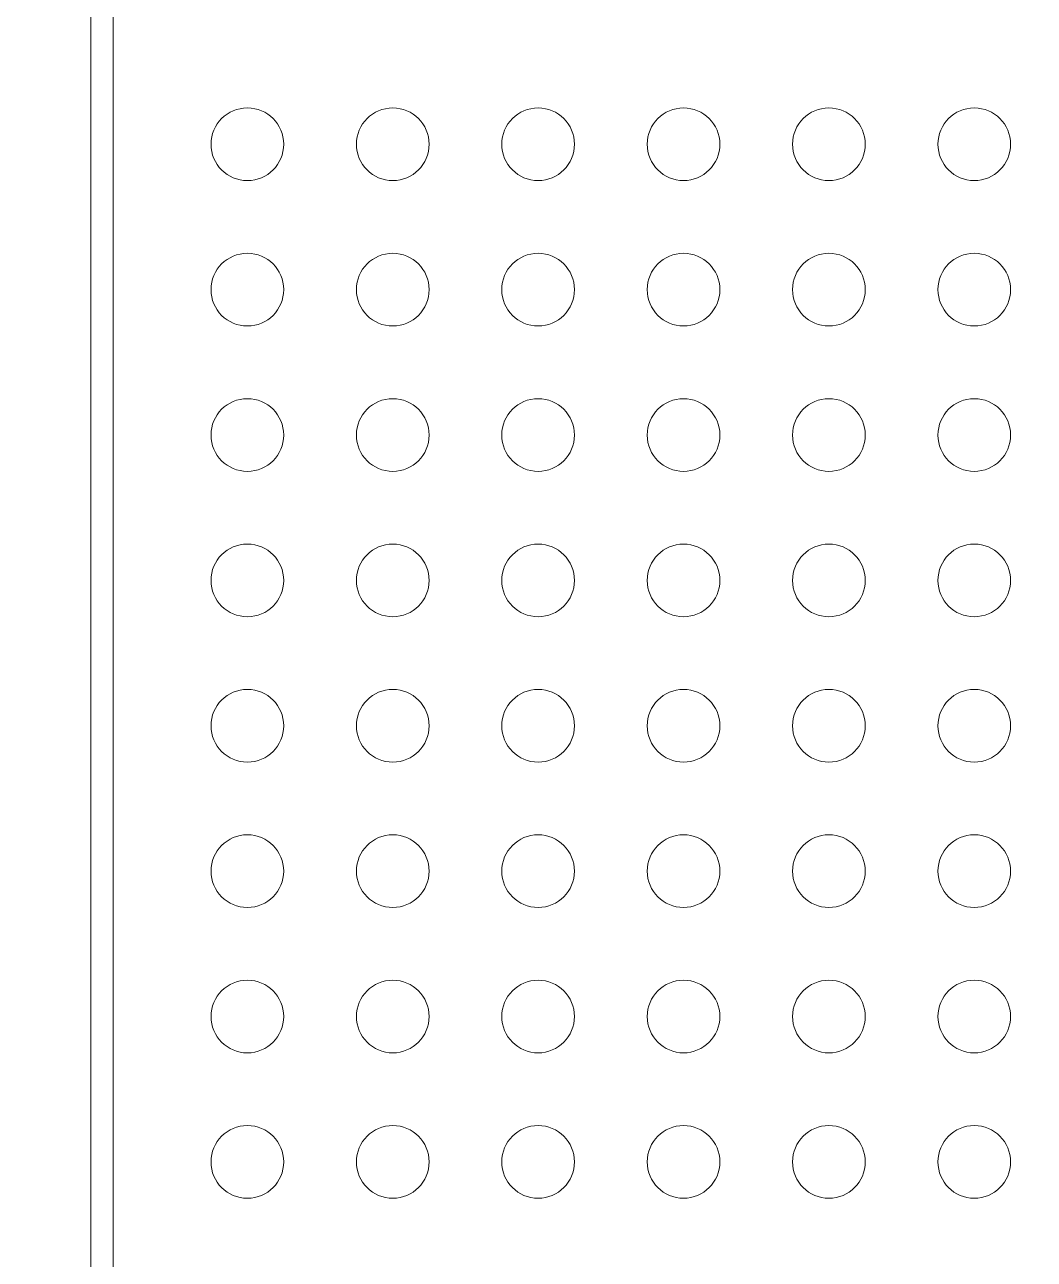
# Model space of a CAD drawing. Header units: millimetres. Extents: x -53.6 to 42.1, y -42.3 to 19.5.
# Drawn here: x -27.39 to -20.45, y -19.81 to -11.32 of the extents above; entities that cross this region are included whole.
import ezdxf

# ---------------------------------------------------------------- set-up
doc = ezdxf.new("R2010")
doc.units = ezdxf.units.MM
doc.header["$MEASUREMENT"] = 0
for name, color, linetype in [('BG_OUTLINE', 7, 'Continuous'), ('PG_SILKSCREEN_TOP', 7, 'Continuous'), ('PIN_TOP', 7, 'Continuous')]:
    doc.layers.add(name, color=color, linetype=linetype)

msp = doc.modelspace()

# ---------------------------------------------------------------- linework, layer by layer
at = {"layer": 'BG_OUTLINE', "color": 3, "lineweight": 9}
msp.add_open_spline([(-35.58, -42.2737), (-35.58, -42.2737), (-35.58, 2.7261), (-35.58, 2.7261), (-35.58, 2.7261), (-35.58, 2.7261), (19.4199, 2.7261), (19.4199, 2.7261), (19.4199, 2.7261), (19.4199, 2.7261), (19.4199, -42.2737), (19.4199, -42.2737), (19.4199, -42.2737), (19.4199, -42.2737), (-35.58, -42.2737), (-35.58, -42.2737)], degree=3, knots=[0, 0, 0, 0, 0.25, 0.25, 0.25, 0.25, 0.5, 0.5, 0.5, 0.5, 0.75, 0.75, 0.75, 0.75, 1, 1, 1, 1], dxfattribs=at)
at = {"layer": 'PG_SILKSCREEN_TOP', "color": 6, "lineweight": 9}
msp.add_open_spline([(-26.9379, -11.1394), (-26.9379, -11.1394), (-26.7855, -11.1394), (-26.7855, -11.1394), (-26.7855, -11.1394), (-26.7855, -11.1394), (-26.7855, -34.1396), (-26.7855, -34.1396), (-26.7855, -34.1396), (-26.7855, -34.1396), (-26.9379, -34.1396), (-26.9379, -34.1396), (-26.9379, -34.1396), (-26.9379, -34.1396), (-26.9379, -11.1394), (-26.9379, -11.1394)], degree=3, knots=[0, 0, 0, 0, 0.25, 0.25, 0.25, 0.25, 0.5, 0.5, 0.5, 0.5, 0.75, 0.75, 0.75, 0.75, 1, 1, 1, 1], dxfattribs=at)
at = {"layer": 'PIN_TOP', "lineweight": 9}
for points in [[(-25.6117, -12.1394), (-25.6117, -12.0013), (-25.7236, -11.8894), (-25.8616, -11.8894), (-25.8616, -11.8894), (-25.9997, -11.8894), (-26.1116, -12.0013), (-26.1116, -12.1393), (-26.1116, -12.1393), (-26.1116, -12.2774), (-25.9997, -12.3893), (-25.8617, -12.3893), (-25.8617, -12.3893), (-25.7236, -12.3893), (-25.6117, -12.2774), (-25.6117, -12.1394)], [(-24.6117, -12.1394), (-24.6117, -12.0013), (-24.7236, -11.8894), (-24.8616, -11.8894), (-24.8616, -11.8894), (-24.9997, -11.8894), (-25.1116, -12.0013), (-25.1116, -12.1393), (-25.1116, -12.1393), (-25.1116, -12.2774), (-24.9997, -12.3893), (-24.8617, -12.3893), (-24.8617, -12.3893), (-24.7236, -12.3893), (-24.6117, -12.2774), (-24.6117, -12.1394)], [(-23.6117, -12.1394), (-23.6117, -12.0013), (-23.7236, -11.8894), (-23.8616, -11.8894), (-23.8616, -11.8894), (-23.9997, -11.8894), (-24.1116, -12.0013), (-24.1116, -12.1393), (-24.1116, -12.1393), (-24.1116, -12.2774), (-23.9997, -12.3893), (-23.8617, -12.3893), (-23.8617, -12.3893), (-23.7236, -12.3893), (-23.6117, -12.2774), (-23.6117, -12.1394)], [(-22.6117, -12.1394), (-22.6117, -12.0013), (-22.7236, -11.8894), (-22.8616, -11.8894), (-22.8616, -11.8894), (-22.9997, -11.8894), (-23.1116, -12.0013), (-23.1116, -12.1393), (-23.1116, -12.1393), (-23.1116, -12.2774), (-22.9997, -12.3893), (-22.8617, -12.3893), (-22.8617, -12.3893), (-22.7236, -12.3893), (-22.6117, -12.2774), (-22.6117, -12.1394)], [(-21.6117, -12.1394), (-21.6117, -12.0013), (-21.7236, -11.8894), (-21.8616, -11.8894), (-21.8616, -11.8894), (-21.9997, -11.8894), (-22.1116, -12.0013), (-22.1116, -12.1393), (-22.1116, -12.1393), (-22.1116, -12.2774), (-21.9997, -12.3893), (-21.8617, -12.3893), (-21.8617, -12.3893), (-21.7236, -12.3893), (-21.6117, -12.2774), (-21.6117, -12.1394)], [(-20.6117, -12.1394), (-20.6117, -12.0013), (-20.7236, -11.8894), (-20.8616, -11.8894), (-20.8616, -11.8894), (-20.9997, -11.8894), (-21.1116, -12.0013), (-21.1116, -12.1393), (-21.1116, -12.1393), (-21.1116, -12.2774), (-20.9997, -12.3893), (-20.8617, -12.3893), (-20.8617, -12.3893), (-20.7236, -12.3893), (-20.6117, -12.2774), (-20.6117, -12.1394)], [(-25.6117, -13.1394), (-25.6117, -13.0013), (-25.7236, -12.8894), (-25.8616, -12.8894), (-25.8616, -12.8894), (-25.9997, -12.8894), (-26.1116, -13.0013), (-26.1116, -13.1393), (-26.1116, -13.1393), (-26.1116, -13.2774), (-25.9997, -13.3893), (-25.8617, -13.3893), (-25.8617, -13.3893), (-25.7236, -13.3893), (-25.6117, -13.2774), (-25.6117, -13.1394)], [(-24.6117, -13.1394), (-24.6117, -13.0013), (-24.7236, -12.8894), (-24.8616, -12.8894), (-24.8616, -12.8894), (-24.9997, -12.8894), (-25.1116, -13.0013), (-25.1116, -13.1393), (-25.1116, -13.1393), (-25.1116, -13.2774), (-24.9997, -13.3893), (-24.8617, -13.3893), (-24.8617, -13.3893), (-24.7236, -13.3893), (-24.6117, -13.2774), (-24.6117, -13.1394)], [(-23.6117, -13.1394), (-23.6117, -13.0013), (-23.7236, -12.8894), (-23.8616, -12.8894), (-23.8616, -12.8894), (-23.9997, -12.8894), (-24.1116, -13.0013), (-24.1116, -13.1393), (-24.1116, -13.1393), (-24.1116, -13.2774), (-23.9997, -13.3893), (-23.8617, -13.3893), (-23.8617, -13.3893), (-23.7236, -13.3893), (-23.6117, -13.2774), (-23.6117, -13.1394)], [(-22.6117, -13.1394), (-22.6117, -13.0013), (-22.7236, -12.8894), (-22.8616, -12.8894), (-22.8616, -12.8894), (-22.9997, -12.8894), (-23.1116, -13.0013), (-23.1116, -13.1393), (-23.1116, -13.1393), (-23.1116, -13.2774), (-22.9997, -13.3893), (-22.8617, -13.3893), (-22.8617, -13.3893), (-22.7236, -13.3893), (-22.6117, -13.2774), (-22.6117, -13.1394)], [(-21.6117, -13.1394), (-21.6117, -13.0013), (-21.7236, -12.8894), (-21.8616, -12.8894), (-21.8616, -12.8894), (-21.9997, -12.8894), (-22.1116, -13.0013), (-22.1116, -13.1393), (-22.1116, -13.1393), (-22.1116, -13.2774), (-21.9997, -13.3893), (-21.8617, -13.3893), (-21.8617, -13.3893), (-21.7236, -13.3893), (-21.6117, -13.2774), (-21.6117, -13.1394)], [(-20.6117, -13.1394), (-20.6117, -13.0013), (-20.7236, -12.8894), (-20.8616, -12.8894), (-20.8616, -12.8894), (-20.9997, -12.8894), (-21.1116, -13.0013), (-21.1116, -13.1393), (-21.1116, -13.1393), (-21.1116, -13.2774), (-20.9997, -13.3893), (-20.8617, -13.3893), (-20.8617, -13.3893), (-20.7236, -13.3893), (-20.6117, -13.2774), (-20.6117, -13.1394)], [(-25.6117, -14.1394), (-25.6117, -14.0013), (-25.7236, -13.8894), (-25.8616, -13.8894), (-25.8616, -13.8894), (-25.9997, -13.8894), (-26.1116, -14.0013), (-26.1116, -14.1393), (-26.1116, -14.1393), (-26.1116, -14.2774), (-25.9997, -14.3893), (-25.8617, -14.3893), (-25.8617, -14.3893), (-25.7236, -14.3893), (-25.6117, -14.2774), (-25.6117, -14.1394)], [(-24.6117, -14.1394), (-24.6117, -14.0013), (-24.7236, -13.8894), (-24.8616, -13.8894), (-24.8616, -13.8894), (-24.9997, -13.8894), (-25.1116, -14.0013), (-25.1116, -14.1393), (-25.1116, -14.1393), (-25.1116, -14.2774), (-24.9997, -14.3893), (-24.8617, -14.3893), (-24.8617, -14.3893), (-24.7236, -14.3893), (-24.6117, -14.2774), (-24.6117, -14.1394)], [(-23.6117, -14.1394), (-23.6117, -14.0013), (-23.7236, -13.8894), (-23.8616, -13.8894), (-23.8616, -13.8894), (-23.9997, -13.8894), (-24.1116, -14.0013), (-24.1116, -14.1393), (-24.1116, -14.1393), (-24.1116, -14.2774), (-23.9997, -14.3893), (-23.8617, -14.3893), (-23.8617, -14.3893), (-23.7236, -14.3893), (-23.6117, -14.2774), (-23.6117, -14.1394)], [(-22.6117, -14.1394), (-22.6117, -14.0013), (-22.7236, -13.8894), (-22.8616, -13.8894), (-22.8616, -13.8894), (-22.9997, -13.8894), (-23.1116, -14.0013), (-23.1116, -14.1393), (-23.1116, -14.1393), (-23.1116, -14.2774), (-22.9997, -14.3893), (-22.8617, -14.3893), (-22.8617, -14.3893), (-22.7236, -14.3893), (-22.6117, -14.2774), (-22.6117, -14.1394)], [(-21.6117, -14.1394), (-21.6117, -14.0013), (-21.7236, -13.8894), (-21.8616, -13.8894), (-21.8616, -13.8894), (-21.9997, -13.8894), (-22.1116, -14.0013), (-22.1116, -14.1393), (-22.1116, -14.1393), (-22.1116, -14.2774), (-21.9997, -14.3893), (-21.8617, -14.3893), (-21.8617, -14.3893), (-21.7236, -14.3893), (-21.6117, -14.2774), (-21.6117, -14.1394)], [(-20.6117, -14.1394), (-20.6117, -14.0013), (-20.7236, -13.8894), (-20.8616, -13.8894), (-20.8616, -13.8894), (-20.9997, -13.8894), (-21.1116, -14.0013), (-21.1116, -14.1393), (-21.1116, -14.1393), (-21.1116, -14.2774), (-20.9997, -14.3893), (-20.8617, -14.3893), (-20.8617, -14.3893), (-20.7236, -14.3893), (-20.6117, -14.2774), (-20.6117, -14.1394)], [(-25.6117, -15.1394), (-25.6117, -15.0013), (-25.7236, -14.8894), (-25.8616, -14.8894), (-25.8616, -14.8894), (-25.9997, -14.8894), (-26.1116, -15.0013), (-26.1116, -15.1393), (-26.1116, -15.1393), (-26.1116, -15.2774), (-25.9997, -15.3893), (-25.8617, -15.3893), (-25.8617, -15.3893), (-25.7236, -15.3893), (-25.6117, -15.2774), (-25.6117, -15.1394)], [(-24.6117, -15.1394), (-24.6117, -15.0013), (-24.7236, -14.8894), (-24.8616, -14.8894), (-24.8616, -14.8894), (-24.9997, -14.8894), (-25.1116, -15.0013), (-25.1116, -15.1393), (-25.1116, -15.1393), (-25.1116, -15.2774), (-24.9997, -15.3893), (-24.8617, -15.3893), (-24.8617, -15.3893), (-24.7236, -15.3893), (-24.6117, -15.2774), (-24.6117, -15.1394)], [(-23.6117, -15.1394), (-23.6117, -15.0013), (-23.7236, -14.8894), (-23.8616, -14.8894), (-23.8616, -14.8894), (-23.9997, -14.8894), (-24.1116, -15.0013), (-24.1116, -15.1393), (-24.1116, -15.1393), (-24.1116, -15.2774), (-23.9997, -15.3893), (-23.8617, -15.3893), (-23.8617, -15.3893), (-23.7236, -15.3893), (-23.6117, -15.2774), (-23.6117, -15.1394)], [(-22.6117, -15.1394), (-22.6117, -15.0013), (-22.7236, -14.8894), (-22.8616, -14.8894), (-22.8616, -14.8894), (-22.9997, -14.8894), (-23.1116, -15.0013), (-23.1116, -15.1393), (-23.1116, -15.1393), (-23.1116, -15.2774), (-22.9997, -15.3893), (-22.8617, -15.3893), (-22.8617, -15.3893), (-22.7236, -15.3893), (-22.6117, -15.2774), (-22.6117, -15.1394)], [(-21.6117, -15.1394), (-21.6117, -15.0013), (-21.7236, -14.8894), (-21.8616, -14.8894), (-21.8616, -14.8894), (-21.9997, -14.8894), (-22.1116, -15.0013), (-22.1116, -15.1393), (-22.1116, -15.1393), (-22.1116, -15.2774), (-21.9997, -15.3893), (-21.8617, -15.3893), (-21.8617, -15.3893), (-21.7236, -15.3893), (-21.6117, -15.2774), (-21.6117, -15.1394)], [(-20.6117, -15.1394), (-20.6117, -15.0013), (-20.7236, -14.8894), (-20.8616, -14.8894), (-20.8616, -14.8894), (-20.9997, -14.8894), (-21.1116, -15.0013), (-21.1116, -15.1393), (-21.1116, -15.1393), (-21.1116, -15.2774), (-20.9997, -15.3893), (-20.8617, -15.3893), (-20.8617, -15.3893), (-20.7236, -15.3893), (-20.6117, -15.2774), (-20.6117, -15.1394)], [(-25.6117, -16.1394), (-25.6117, -16.0013), (-25.7236, -15.8894), (-25.8616, -15.8894), (-25.8616, -15.8894), (-25.9997, -15.8894), (-26.1116, -16.0013), (-26.1116, -16.1393), (-26.1116, -16.1393), (-26.1116, -16.2774), (-25.9997, -16.3893), (-25.8617, -16.3893), (-25.8617, -16.3893), (-25.7236, -16.3893), (-25.6117, -16.2774), (-25.6117, -16.1394)], [(-24.6117, -16.1394), (-24.6117, -16.0013), (-24.7236, -15.8894), (-24.8616, -15.8894), (-24.8616, -15.8894), (-24.9997, -15.8894), (-25.1116, -16.0013), (-25.1116, -16.1393), (-25.1116, -16.1393), (-25.1116, -16.2774), (-24.9997, -16.3893), (-24.8617, -16.3893), (-24.8617, -16.3893), (-24.7236, -16.3893), (-24.6117, -16.2774), (-24.6117, -16.1394)], [(-23.6117, -16.1394), (-23.6117, -16.0013), (-23.7236, -15.8894), (-23.8616, -15.8894), (-23.8616, -15.8894), (-23.9997, -15.8894), (-24.1116, -16.0013), (-24.1116, -16.1393), (-24.1116, -16.1393), (-24.1116, -16.2774), (-23.9997, -16.3893), (-23.8617, -16.3893), (-23.8617, -16.3893), (-23.7236, -16.3893), (-23.6117, -16.2774), (-23.6117, -16.1394)], [(-22.6117, -16.1394), (-22.6117, -16.0013), (-22.7236, -15.8894), (-22.8616, -15.8894), (-22.8616, -15.8894), (-22.9997, -15.8894), (-23.1116, -16.0013), (-23.1116, -16.1393), (-23.1116, -16.1393), (-23.1116, -16.2774), (-22.9997, -16.3893), (-22.8617, -16.3893), (-22.8617, -16.3893), (-22.7236, -16.3893), (-22.6117, -16.2774), (-22.6117, -16.1394)], [(-21.6117, -16.1394), (-21.6117, -16.0013), (-21.7236, -15.8894), (-21.8616, -15.8894), (-21.8616, -15.8894), (-21.9997, -15.8894), (-22.1116, -16.0013), (-22.1116, -16.1393), (-22.1116, -16.1393), (-22.1116, -16.2774), (-21.9997, -16.3893), (-21.8617, -16.3893), (-21.8617, -16.3893), (-21.7236, -16.3893), (-21.6117, -16.2774), (-21.6117, -16.1394)], [(-20.6117, -16.1394), (-20.6117, -16.0013), (-20.7236, -15.8894), (-20.8616, -15.8894), (-20.8616, -15.8894), (-20.9997, -15.8894), (-21.1116, -16.0013), (-21.1116, -16.1393), (-21.1116, -16.1393), (-21.1116, -16.2774), (-20.9997, -16.3893), (-20.8617, -16.3893), (-20.8617, -16.3893), (-20.7236, -16.3893), (-20.6117, -16.2774), (-20.6117, -16.1394)], [(-25.6117, -17.1394), (-25.6117, -17.0013), (-25.7236, -16.8894), (-25.8616, -16.8894), (-25.8616, -16.8894), (-25.9997, -16.8894), (-26.1116, -17.0013), (-26.1116, -17.1393), (-26.1116, -17.1393), (-26.1116, -17.2774), (-25.9997, -17.3893), (-25.8617, -17.3893), (-25.8617, -17.3893), (-25.7236, -17.3893), (-25.6117, -17.2774), (-25.6117, -17.1394)], [(-24.6117, -17.1394), (-24.6117, -17.0013), (-24.7236, -16.8894), (-24.8616, -16.8894), (-24.8616, -16.8894), (-24.9997, -16.8894), (-25.1116, -17.0013), (-25.1116, -17.1393), (-25.1116, -17.1393), (-25.1116, -17.2774), (-24.9997, -17.3893), (-24.8617, -17.3893), (-24.8617, -17.3893), (-24.7236, -17.3893), (-24.6117, -17.2774), (-24.6117, -17.1394)], [(-23.6117, -17.1394), (-23.6117, -17.0013), (-23.7236, -16.8894), (-23.8616, -16.8894), (-23.8616, -16.8894), (-23.9997, -16.8894), (-24.1116, -17.0013), (-24.1116, -17.1393), (-24.1116, -17.1393), (-24.1116, -17.2774), (-23.9997, -17.3893), (-23.8617, -17.3893), (-23.8617, -17.3893), (-23.7236, -17.3893), (-23.6117, -17.2774), (-23.6117, -17.1394)], [(-22.6117, -17.1394), (-22.6117, -17.0013), (-22.7236, -16.8894), (-22.8616, -16.8894), (-22.8616, -16.8894), (-22.9997, -16.8894), (-23.1116, -17.0013), (-23.1116, -17.1393), (-23.1116, -17.1393), (-23.1116, -17.2774), (-22.9997, -17.3893), (-22.8617, -17.3893), (-22.8617, -17.3893), (-22.7236, -17.3893), (-22.6117, -17.2774), (-22.6117, -17.1394)], [(-21.6117, -17.1394), (-21.6117, -17.0013), (-21.7236, -16.8894), (-21.8616, -16.8894), (-21.8616, -16.8894), (-21.9997, -16.8894), (-22.1116, -17.0013), (-22.1116, -17.1393), (-22.1116, -17.1393), (-22.1116, -17.2774), (-21.9997, -17.3893), (-21.8617, -17.3893), (-21.8617, -17.3893), (-21.7236, -17.3893), (-21.6117, -17.2774), (-21.6117, -17.1394)], [(-20.6117, -17.1394), (-20.6117, -17.0013), (-20.7236, -16.8894), (-20.8616, -16.8894), (-20.8616, -16.8894), (-20.9997, -16.8894), (-21.1116, -17.0013), (-21.1116, -17.1393), (-21.1116, -17.1393), (-21.1116, -17.2774), (-20.9997, -17.3893), (-20.8617, -17.3893), (-20.8617, -17.3893), (-20.7236, -17.3893), (-20.6117, -17.2774), (-20.6117, -17.1394)], [(-25.6117, -18.1394), (-25.6117, -18.0013), (-25.7236, -17.8894), (-25.8616, -17.8894), (-25.8616, -17.8894), (-25.9997, -17.8894), (-26.1116, -18.0013), (-26.1116, -18.1393), (-26.1116, -18.1393), (-26.1116, -18.2774), (-25.9997, -18.3893), (-25.8617, -18.3893), (-25.8617, -18.3893), (-25.7236, -18.3893), (-25.6117, -18.2774), (-25.6117, -18.1394)], [(-24.6117, -18.1394), (-24.6117, -18.0013), (-24.7236, -17.8894), (-24.8616, -17.8894), (-24.8616, -17.8894), (-24.9997, -17.8894), (-25.1116, -18.0013), (-25.1116, -18.1393), (-25.1116, -18.1393), (-25.1116, -18.2774), (-24.9997, -18.3893), (-24.8617, -18.3893), (-24.8617, -18.3893), (-24.7236, -18.3893), (-24.6117, -18.2774), (-24.6117, -18.1394)], [(-23.6117, -18.1394), (-23.6117, -18.0013), (-23.7236, -17.8894), (-23.8616, -17.8894), (-23.8616, -17.8894), (-23.9997, -17.8894), (-24.1116, -18.0013), (-24.1116, -18.1393), (-24.1116, -18.1393), (-24.1116, -18.2774), (-23.9997, -18.3893), (-23.8617, -18.3893), (-23.8617, -18.3893), (-23.7236, -18.3893), (-23.6117, -18.2774), (-23.6117, -18.1394)], [(-22.6117, -18.1394), (-22.6117, -18.0013), (-22.7236, -17.8894), (-22.8616, -17.8894), (-22.8616, -17.8894), (-22.9997, -17.8894), (-23.1116, -18.0013), (-23.1116, -18.1393), (-23.1116, -18.1393), (-23.1116, -18.2774), (-22.9997, -18.3893), (-22.8617, -18.3893), (-22.8617, -18.3893), (-22.7236, -18.3893), (-22.6117, -18.2774), (-22.6117, -18.1394)], [(-21.6117, -18.1394), (-21.6117, -18.0013), (-21.7236, -17.8894), (-21.8616, -17.8894), (-21.8616, -17.8894), (-21.9997, -17.8894), (-22.1116, -18.0013), (-22.1116, -18.1393), (-22.1116, -18.1393), (-22.1116, -18.2774), (-21.9997, -18.3893), (-21.8617, -18.3893), (-21.8617, -18.3893), (-21.7236, -18.3893), (-21.6117, -18.2774), (-21.6117, -18.1394)], [(-20.6117, -18.1394), (-20.6117, -18.0013), (-20.7236, -17.8894), (-20.8616, -17.8894), (-20.8616, -17.8894), (-20.9997, -17.8894), (-21.1116, -18.0013), (-21.1116, -18.1393), (-21.1116, -18.1393), (-21.1116, -18.2774), (-20.9997, -18.3893), (-20.8617, -18.3893), (-20.8617, -18.3893), (-20.7236, -18.3893), (-20.6117, -18.2774), (-20.6117, -18.1394)], [(-25.6117, -19.1394), (-25.6117, -19.0013), (-25.7236, -18.8894), (-25.8616, -18.8894), (-25.8616, -18.8894), (-25.9997, -18.8894), (-26.1116, -19.0013), (-26.1116, -19.1393), (-26.1116, -19.1393), (-26.1116, -19.2774), (-25.9997, -19.3893), (-25.8617, -19.3893), (-25.8617, -19.3893), (-25.7236, -19.3893), (-25.6117, -19.2774), (-25.6117, -19.1394)], [(-24.6117, -19.1394), (-24.6117, -19.0013), (-24.7236, -18.8894), (-24.8616, -18.8894), (-24.8616, -18.8894), (-24.9997, -18.8894), (-25.1116, -19.0013), (-25.1116, -19.1393), (-25.1116, -19.1393), (-25.1116, -19.2774), (-24.9997, -19.3893), (-24.8617, -19.3893), (-24.8617, -19.3893), (-24.7236, -19.3893), (-24.6117, -19.2774), (-24.6117, -19.1394)], [(-23.6117, -19.1394), (-23.6117, -19.0013), (-23.7236, -18.8894), (-23.8616, -18.8894), (-23.8616, -18.8894), (-23.9997, -18.8894), (-24.1116, -19.0013), (-24.1116, -19.1393), (-24.1116, -19.1393), (-24.1116, -19.2774), (-23.9997, -19.3893), (-23.8617, -19.3893), (-23.8617, -19.3893), (-23.7236, -19.3893), (-23.6117, -19.2774), (-23.6117, -19.1394)], [(-22.6117, -19.1394), (-22.6117, -19.0013), (-22.7236, -18.8894), (-22.8616, -18.8894), (-22.8616, -18.8894), (-22.9997, -18.8894), (-23.1116, -19.0013), (-23.1116, -19.1393), (-23.1116, -19.1393), (-23.1116, -19.2774), (-22.9997, -19.3893), (-22.8617, -19.3893), (-22.8617, -19.3893), (-22.7236, -19.3893), (-22.6117, -19.2774), (-22.6117, -19.1394)], [(-21.6117, -19.1394), (-21.6117, -19.0013), (-21.7236, -18.8894), (-21.8616, -18.8894), (-21.8616, -18.8894), (-21.9997, -18.8894), (-22.1116, -19.0013), (-22.1116, -19.1393), (-22.1116, -19.1393), (-22.1116, -19.2774), (-21.9997, -19.3893), (-21.8617, -19.3893), (-21.8617, -19.3893), (-21.7236, -19.3893), (-21.6117, -19.2774), (-21.6117, -19.1394)], [(-20.6117, -19.1394), (-20.6117, -19.0013), (-20.7236, -18.8894), (-20.8616, -18.8894), (-20.8616, -18.8894), (-20.9997, -18.8894), (-21.1116, -19.0013), (-21.1116, -19.1393), (-21.1116, -19.1393), (-21.1116, -19.2774), (-20.9997, -19.3893), (-20.8617, -19.3893), (-20.8617, -19.3893), (-20.7236, -19.3893), (-20.6117, -19.2774), (-20.6117, -19.1394)]]:
    msp.add_open_spline(points, degree=3, knots=[0, 0, 0, 0, 0.25, 0.25, 0.25, 0.25, 0.5, 0.5, 0.5, 0.5, 0.75, 0.75, 0.75, 0.75, 1, 1, 1, 1], dxfattribs=at)

doc.saveas('drawing.dxf')
